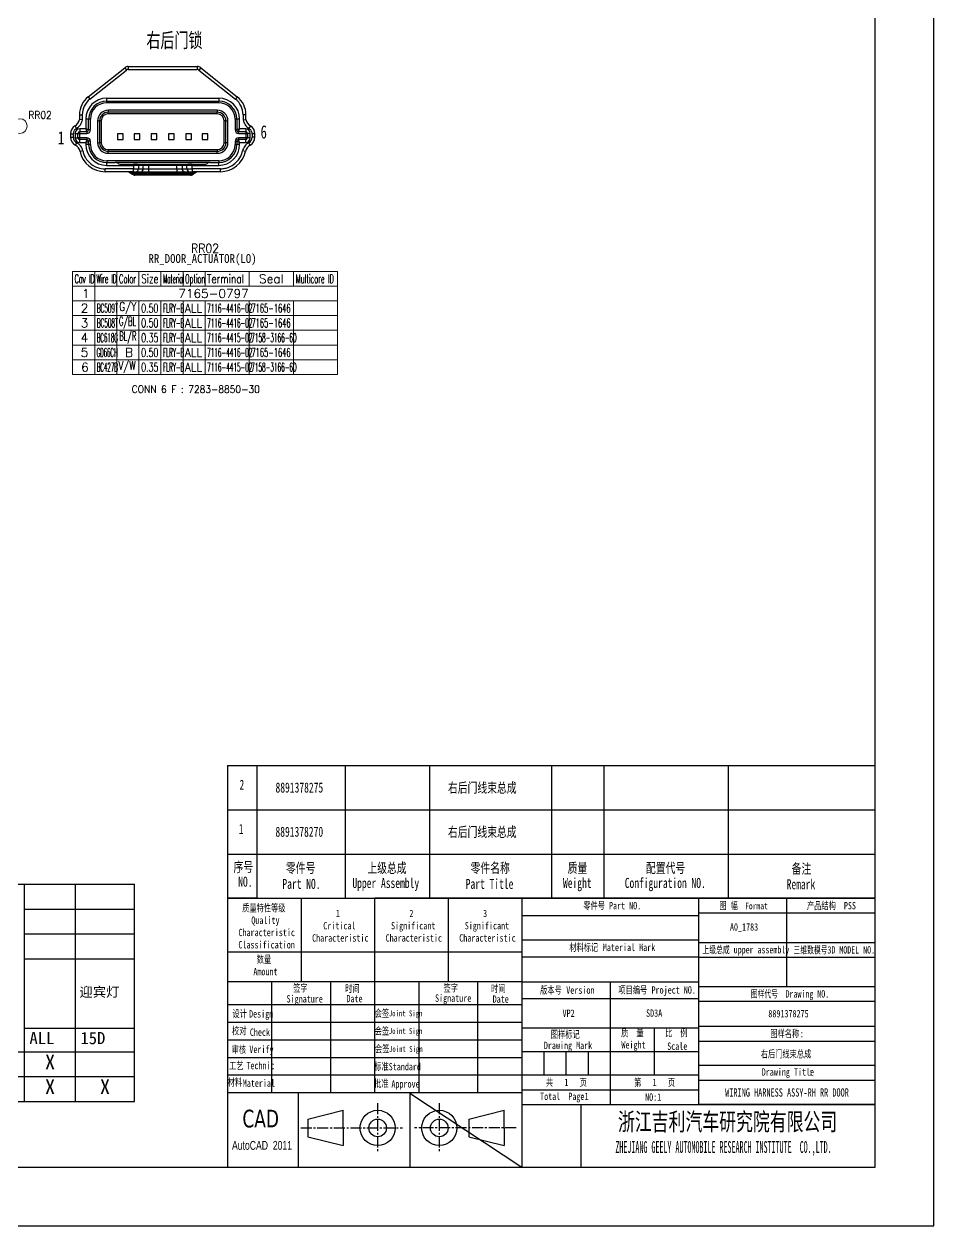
# Model space of a CAD drawing. Header units: inches. Extents: x 47316 to 59086, y 3141 to 11743.
# Drawn here: x 58776.5 to 59085.6, y 6869.2 to 7277.2 of the extents above; entities that cross this region are included whole.
import ezdxf
from ezdxf.enums import TextEntityAlignment as Align

# ---------------------------------------------------------------- set-up
doc = ezdxf.new("R2010")
doc.units = ezdxf.units.IN
doc.header["$MEASUREMENT"] = 0
doc.linetypes.add('CENTER2', pattern=[1.125, 0.75, -0.125, 0.125, -0.125])
doc.styles.add('COOL-宋体', font='')
doc.styles.add('MtX_@FangSong_GB2312', font='')
doc.styles.add('MtX_Arial', font='')
doc.styles.add('MtX_FangSong_GB2312', font='')
doc.styles.add('MtX_KaiTi_GB2312', font='')
doc.styles.add('MtX_SimSun', font='')
doc.styles.add('MtX_SimSun_1', font='')
doc.styles.add('MtX_Verdana', font='')
doc.styles.get("Standard").update_dxf_attribs({"font": ''})
doc.styles.add('仿宋9', font='NSimSun.ttf', dxfattribs={"width": 0.7, "height": 2.8})
doc.styles.get('COOL-宋体').set_extended_font_data('SimSun')
doc.styles.get('MtX_@FangSong_GB2312').set_extended_font_data('@FangSong_GB2312')
doc.styles.get('MtX_Arial').set_extended_font_data('Arial')
doc.styles.get('MtX_FangSong_GB2312').set_extended_font_data('FangSong_GB2312')
doc.styles.get('MtX_KaiTi_GB2312').set_extended_font_data('KaiTi_GB2312')
doc.styles.get('MtX_SimSun').set_extended_font_data('SimSun')
doc.styles.get('MtX_SimSun_1').set_extended_font_data('SimSun')
doc.styles.get('MtX_Verdana').set_extended_font_data('Verdana')
doc.styles.get('Standard').set_extended_font_data('SimSun')

msp = doc.modelspace()

# ---------------------------------------------------------------- linework, layer by layer
at = {"color": 0, "lineweight": -3}
for p, q in [((59085.57, 6869.2), (59085.57, 7710.2)), ((59065.57, 6889.2), (59065.57, 7690.2)), ((58845.57, 7025.45), (59065.63, 7025.45)), ((58845.57, 7025.45), (58845.57, 6980.45)), ((58855.57, 7025.45), (58855.57, 6980.45)), ((58885.57, 7025.45), (58885.57, 6980.45)), ((58914.28, 7025.45), (58914.28, 6980.45)), ((58955.69, 7025.45), (58955.69, 6980.45)), ((58973.41, 7025.45), (58973.41, 6980.45)), ((59015.63, 7025.45), (59015.63, 6980.45)), ((58845.57, 7010.45), (59065.63, 7010.45)), ((58845.57, 6995.45), (59065.63, 6995.45)), ((59065.57, 6980.45), (59065.57, 6995.45)), ((59065.63, 6980.45), (59065.63, 6995.45)), ((58577.68, 6985.22), (58814, 6985.22)), ((58776.69, 6911.48), (58776.69, 6985.22)), ((58794.01, 6911.48), (58794.01, 6985.22)), ((58814, 6911.48), (58814, 6985.22)), ((58845.57, 6980.45), (59005.5, 6980.45)), ((58855.57, 6980.45), (58845.57, 6980.45)), ((58845.57, 6980.45), (58845.57, 6889.2)), ((58845.57, 6980.45), (58845.57, 6953.97)), ((58845.57, 6980.45), (58855.57, 6980.45)), ((58845.57, 6980.45), (59065.63, 6980.45)), ((58845.63, 6980.45), (59005.57, 6980.45)), ((58855.63, 6980.45), (58845.63, 6980.45)), ((58845.63, 6980.45), (58855.63, 6980.45)), ((58855.57, 6980.45), (58865.57, 6980.45)), ((58855.63, 6980.45), (58865.63, 6980.45)), ((58870.6, 6980.45), (58870.6, 6952.12)), ((58895.5, 6980.45), (58895.5, 6952.12)), ((59065.63, 6980.45), (58895.63, 6980.45)), ((58901.57, 6980.45), (58916.57, 6980.45)), ((58901.63, 6980.45), (58916.63, 6980.45)), ((58920.53, 6980.45), (58920.53, 6952.12)), ((58945.57, 6980.45), (58945.57, 6889.2)), ((58945.57, 6980.45), (58945.57, 6975.45)), ((58945.57, 6980.45), (59005.57, 6980.45)), ((58945.63, 6980.45), (59005.63, 6980.45)), ((59005.5, 6980.45), (59065.57, 6980.45)), ((59005.57, 6980.45), (59005.57, 6910.45)), ((59005.57, 6980.45), (59065.63, 6980.45)), ((59035.54, 6950.45), (59035.54, 6980.45)), ((58776.69, 6976.78), (58814, 6976.78)), ((58945.57, 6974.62), (59005.57, 6974.62)), ((59005.5, 6975.45), (59065.57, 6975.45)), ((58776.69, 6968.34), (58814, 6968.34)), ((58945.57, 6966.29), (59005.5, 6966.29)), ((59005.5, 6965.45), (59065.57, 6965.45)), ((58776.69, 6959.9), (58814, 6959.9)), ((58945.57, 6962.12), (58845.57, 6962.12)), ((58845.57, 6960.45), (58845.57, 6955.45)), ((59005.5, 6960.45), (58945.57, 6960.45)), ((59005.5, 6960.45), (59065.57, 6960.45)), ((58845.57, 6953.97), (58845.57, 6952.04)), ((58945.57, 6952.12), (58845.57, 6952.12)), ((58860.57, 6952.12), (58860.57, 6914.49)), ((58880.57, 6952.12), (58880.57, 6914.49)), ((58895.57, 6952.12), (58895.57, 6914.49)), ((58930.57, 6952.12), (58910.57, 6952.12)), ((58910.57, 6952.12), (58910.57, 6914.49)), ((58930.57, 6952.12), (58930.57, 6914.49)), ((58945.57, 6952.12), (59005.57, 6952.12)), ((58975.57, 6952.12), (58975.57, 6910.45)), ((59005.5, 6950.45), (59065.57, 6950.45)), ((58845.57, 6944.34), (58945.57, 6944.34)), ((58945.57, 6946.45), (59005.57, 6946.45)), ((59005.5, 6945.45), (59065.57, 6945.45)), ((58776.69, 6936.36), (58814, 6936.36)), ((58845.57, 6938.37), (58945.57, 6938.37)), ((58945.57, 6936.45), (59005.57, 6936.45)), ((58990.57, 6936.45), (58990.57, 6920.45)), ((59005.5, 6937.01), (59065.57, 6937.01)), ((58845.57, 6932.4), (58910.57, 6932.4)), ((58910.57, 6932.4), (58945.57, 6932.4)), ((59005.5, 6931.93), (59065.57, 6931.93)), ((58577.68, 6928.36), (58814, 6928.36)), ((58945.57, 6928.45), (58975.57, 6928.45)), ((58953.07, 6928.45), (58953.07, 6920.45)), ((58960.57, 6928.45), (58960.57, 6920.45)), ((58968.07, 6928.45), (58968.07, 6920.45)), ((58975.57, 6928.45), (59005.57, 6928.45)), ((58845.57, 6926.43), (58945.57, 6926.43)), ((59005.5, 6923.73), (59065.57, 6923.73)), ((58599.44, 6919.92), (58814, 6919.92)), ((58845.57, 6920.46), (58945.57, 6920.46)), ((58945.57, 6920.45), (59005.57, 6920.45)), ((58945.57, 6915.45), (59005.57, 6915.45)), ((59005.5, 6918.65), (59065.57, 6918.65)), ((58577.68, 6911.48), (58814, 6911.48)), ((58845.57, 6914.49), (58945.57, 6914.49)), ((58869.57, 6914.29), (58869.57, 6889.2)), ((58907.59, 6914.29), (58907.59, 6889.2)), ((58907.59, 6914.29), (58945.57, 6889.2)), ((58872.86, 6905.47), (58884.86, 6908.47)), ((58884.86, 6902.47), (58884.86, 6908.47)), ((58927.55, 6905.46), (58939.55, 6908.46)), ((58939.55, 6902.28), (58939.55, 6908.46)), ((58945.57, 6910.45), (59005.57, 6910.45)), ((58965.57, 6910.45), (58965.57, 6889.2)), ((59005.57, 6910.45), (59065.57, 6910.45)), ((59065.57, 6910.45), (59005.57, 6910.45)), ((58872.86, 6905.47), (58872.86, 6899.47)), ((58927.55, 6905.46), (58927.55, 6899.46)), ((58872.86, 6899.47), (58884.86, 6896.47)), ((58884.86, 6902.47), (58884.86, 6896.47)), ((58896.62, 6902.46), (58896.62, 6902.46)), ((58917.56, 6902.46), (58917.56, 6902.46)), ((58927.55, 6899.46), (58939.55, 6896.46)), ((58939.55, 6902.46), (58939.55, 6896.46)), ((57322.57, 6889.2), (59065.57, 6889.2)), ((58845.99, 6889.2), (59065.57, 6889.2)), ((57302.57, 6869.2), (59085.57, 6869.2))]:
    msp.add_line(p, q, dxfattribs=at)
at = {"color": 0, "lineweight": -3, "ltscale": 0.203117}
msp.add_line((58798.29, 7252.46), (58810.71, 7262.3), dxfattribs=at)
at = {"color": 0, "lineweight": -3, "ltscale": 0.012501}
for p, q in [((58810.71, 7262.3), (58811.31, 7261.54)), ((58794.34, 7241.76), (58793.85, 7242.6)), ((58853.39, 7242.6), (58852.9, 7241.76)), ((58796.48, 7234.13), (58795.53, 7233.93)), ((58851.7, 7233.93), (58850.75, 7234.13))]:
    msp.add_line(p, q, dxfattribs=at)
at = {"color": 0, "lineweight": -3, "ltscale": 0.0125}
for p, q in [((58811.92, 7262.73), (58811.92, 7261.75)), ((58835.32, 7262.73), (58835.32, 7261.75)), ((58804.6, 7251.03), (58804.6, 7252)), ((58842.63, 7252), (58842.63, 7251.03)), ((58795.34, 7246.35), (58796.32, 7246.35)), ((58851.89, 7246.35), (58850.92, 7246.35)), ((58795.42, 7241.59), (58795.42, 7240.61)), ((58798.46, 7244.88), (58797.49, 7244.88)), ((58849.75, 7244.88), (58848.77, 7244.88)), ((58851.81, 7241.59), (58851.81, 7240.61)), ((58792.3, 7239.91), (58793.28, 7239.91)), ((58792.3, 7238.78), (58793.28, 7238.78)), ((58793.86, 7240.03), (58794.84, 7240.03)), ((58793.86, 7238.55), (58794.84, 7238.55)), ((58795.42, 7236.99), (58795.42, 7237.96)), ((58851.81, 7236.99), (58851.81, 7237.96)), ((58853.37, 7240.03), (58852.4, 7240.03)), ((58853.37, 7238.55), (58852.4, 7238.55)), ((58854.93, 7239.91), (58853.96, 7239.91)), ((58854.93, 7238.78), (58853.96, 7238.78)), ((58798.46, 7236.3), (58797.49, 7236.3)), ((58849.75, 7236.3), (58848.77, 7236.3)), ((58804.6, 7229.19), (58804.6, 7230.16)), ((58842.63, 7229.19), (58842.63, 7230.16)), ((58804.02, 7227.04), (58804.02, 7228.02)), ((58813.64, 7227.04), (58813.64, 7228.02)), ((58818.78, 7228.02), (58818.78, 7227.04)), ((58828.46, 7228.02), (58828.46, 7227.04)), ((58833.6, 7228.02), (58833.6, 7227.04)), ((58843.21, 7227.04), (58843.21, 7228.02))]:
    msp.add_line(p, q, dxfattribs=at)
at = {"color": 0, "lineweight": -3, "ltscale": 0.3}
for p, q in [((58811.92, 7262.73), (58835.32, 7262.73)), ((58811.92, 7261.75), (58835.32, 7261.75))]:
    msp.add_line(p, q, dxfattribs=at)
at = {"color": 0, "lineweight": -3, "ltscale": 0.012499}
for p, q in [((58836.53, 7262.3), (58835.92, 7261.54)), ((58798.29, 7252.46), (58798.9, 7251.69)), ((58848.94, 7252.46), (58848.33, 7251.69))]:
    msp.add_line(p, q, dxfattribs=at)
at = {"color": 0, "lineweight": -3, "ltscale": 0.203119}
msp.add_line((58836.53, 7262.3), (58848.94, 7252.46), dxfattribs=at)
at = {"color": 0, "lineweight": -3, "ltscale": 0.203115}
for p, q in [((58798.9, 7251.69), (58811.31, 7261.54)), ((58835.92, 7261.54), (58848.33, 7251.69))]:
    msp.add_line(p, q, dxfattribs=at)
at = {"color": 0, "lineweight": -3, "ltscale": 0.4875}
for p, q in [((58804.6, 7252), (58842.63, 7252)), ((58804.6, 7251.03), (58842.63, 7251.03)), ((58842.63, 7250.44), (58804.6, 7250.44)), ((58842.63, 7230.75), (58804.6, 7230.75))]:
    msp.add_line(p, q, dxfattribs=at)
at = {"color": 0, "lineweight": -3, "ltscale": 0.007501}
for p, q in [((58804.6, 7250.44), (58804.6, 7251.03)), ((58842.63, 7250.44), (58842.63, 7251.03)), ((58845.07, 7244.3), (58844.48, 7244.3)), ((58795.42, 7237.96), (58795.42, 7238.55)), ((58797.88, 7238.55), (58797.88, 7237.96)), ((58849.36, 7238.55), (58849.36, 7237.96)), ((58851.81, 7240.03), (58852.4, 7240.03)), ((58852.4, 7238.55), (58851.81, 7238.55)), ((58851.81, 7238.55), (58851.81, 7237.96)), ((58844.48, 7236.89), (58845.07, 7236.89)), ((58804.6, 7230.75), (58804.6, 7230.16)), ((58842.63, 7230.75), (58842.63, 7230.16))]:
    msp.add_line(p, q, dxfattribs=at)
at = {"color": 0, "lineweight": -3, "ltscale": 0.020694}
for p, q in [((58795.34, 7246.35), (58795.34, 7244.73)), ((58851.89, 7244.73), (58851.89, 7246.35))]:
    msp.add_line(p, q, dxfattribs=at)
at = {"color": 0, "lineweight": -3, "ltscale": 0.02175}
for p, q in [((58796.32, 7244.65), (58796.32, 7246.35)), ((58850.92, 7246.35), (58850.92, 7244.65))]:
    msp.add_line(p, q, dxfattribs=at)
at = {"color": 0, "lineweight": -3, "ltscale": 0.475}
for p, q in [((58842.14, 7247.91), (58805.09, 7247.91)), ((58842.14, 7247.22), (58805.09, 7247.22)), ((58842.14, 7246.64), (58805.09, 7246.64)), ((58805.09, 7234.55), (58842.14, 7234.55)), ((58805.09, 7233.96), (58842.14, 7233.96)), ((58805.09, 7233.28), (58842.14, 7233.28))]:
    msp.add_line(p, q, dxfattribs=at)
at = {"color": 0, "lineweight": -3, "ltscale": 0.008749}
for p, q in [((58805.09, 7247.91), (58805.09, 7247.22)), ((58842.14, 7247.91), (58842.14, 7247.22)), ((58845.07, 7244.3), (58845.75, 7244.3)), ((58797.49, 7236.99), (58797.49, 7236.3)), ((58845.75, 7236.89), (58845.07, 7236.89)), ((58849.75, 7236.3), (58849.75, 7236.99))]:
    msp.add_line(p, q, dxfattribs=at)
at = {"color": 0, "lineweight": -3, "ltscale": 0.007498}
for p, q in [((58805.09, 7246.64), (58805.09, 7247.22)), ((58842.14, 7246.64), (58842.14, 7247.22)), ((58799.05, 7244.88), (58798.46, 7244.88)), ((58802.75, 7244.3), (58802.17, 7244.3)), ((58848.77, 7244.88), (58848.19, 7244.88)), ((58794.84, 7240.03), (58795.42, 7240.03)), ((58795.42, 7238.55), (58794.84, 7238.55)), ((58795.42, 7240.03), (58795.42, 7240.61)), ((58797.88, 7240.61), (58797.88, 7240.03)), ((58799.05, 7241.2), (58798.46, 7241.2)), ((58799.05, 7237.38), (58798.46, 7237.38)), ((58848.19, 7241.2), (58848.77, 7241.2)), ((58848.19, 7237.38), (58848.77, 7237.38)), ((58849.36, 7240.03), (58849.36, 7240.61)), ((58851.81, 7240.61), (58851.81, 7240.03)), ((58799.05, 7236.3), (58798.46, 7236.3)), ((58802.75, 7236.89), (58802.17, 7236.89)), ((58805.09, 7234.55), (58805.09, 7233.96)), ((58842.14, 7234.55), (58842.14, 7233.96)), ((58848.19, 7236.3), (58848.77, 7236.3))]:
    msp.add_line(p, q, dxfattribs=at)
at = {"color": 0, "lineweight": -3, "ltscale": 0.012545}
for p, q in [((58796.32, 7244.65), (58795.34, 7244.73)), ((58850.92, 7244.65), (58851.89, 7244.73))]:
    msp.add_line(p, q, dxfattribs=at)
at = {"color": 0, "lineweight": -3, "ltscale": 0.026501}
for p, q in [((58797.49, 7241.59), (58795.42, 7241.59)), ((58851.81, 7241.59), (58849.75, 7241.59)), ((58795.42, 7236.99), (58797.49, 7236.99)), ((58849.75, 7236.99), (58851.81, 7236.99))]:
    msp.add_line(p, q, dxfattribs=at)
at = {"color": 0, "lineweight": -3, "ltscale": 0.042252}
for p, q in [((58797.49, 7244.88), (58797.49, 7241.59)), ((58849.75, 7241.59), (58849.75, 7244.88))]:
    msp.add_line(p, q, dxfattribs=at)
at = {"color": 0, "lineweight": -3, "ltscale": 0.013462}
for p, q in [((58798.46, 7241.2), (58797.49, 7241.59)), ((58797.49, 7241.59), (58797.88, 7240.61)), ((58849.75, 7241.59), (58848.77, 7241.2)), ((58849.36, 7240.61), (58849.75, 7241.59)), ((58797.88, 7237.96), (58797.49, 7236.99)), ((58849.75, 7236.99), (58849.36, 7237.96))]:
    msp.add_line(p, q, dxfattribs=at)
at = {"color": 0, "lineweight": -3, "ltscale": 0.04725}
for p, q in [((58798.46, 7241.2), (58798.46, 7244.88)), ((58799.05, 7241.2), (58799.05, 7244.88)), ((58848.19, 7244.88), (58848.19, 7241.2)), ((58848.77, 7244.88), (58848.77, 7241.2))]:
    msp.add_line(p, q, dxfattribs=at)
at = {"color": 0, "lineweight": -3, "ltscale": 0.094998}
for p, q in [((58801.48, 7244.3), (58801.48, 7236.89)), ((58802.17, 7244.3), (58802.17, 7236.89)), ((58802.75, 7244.3), (58802.75, 7236.89)), ((58844.48, 7236.89), (58844.48, 7244.3)), ((58845.07, 7236.89), (58845.07, 7244.3)), ((58845.75, 7236.89), (58845.75, 7244.3))]:
    msp.add_line(p, q, dxfattribs=at)
at = {"color": 0, "lineweight": -3, "ltscale": 0.008752}
for p, q in [((58801.48, 7244.3), (58802.17, 7244.3)), ((58801.48, 7236.89), (58802.17, 7236.89)), ((58805.09, 7233.28), (58805.09, 7233.96)), ((58842.14, 7233.28), (58842.14, 7233.96))]:
    msp.add_line(p, q, dxfattribs=at)
at = {"color": 0, "lineweight": -3, "ltscale": 0.01438}
for p, q in [((58792.3, 7239.91), (58792.3, 7238.78)), ((58793.28, 7238.78), (58793.28, 7239.91)), ((58853.96, 7239.91), (58853.96, 7238.78)), ((58854.93, 7238.78), (58854.93, 7239.91))]:
    msp.add_line(p, q, dxfattribs=at)
at = {"color": 0, "lineweight": -3, "ltscale": 0.019}
for p, q in [((58793.86, 7240.03), (58793.86, 7238.55)), ((58794.84, 7238.55), (58794.84, 7240.03)), ((58795.42, 7238.55), (58795.42, 7240.03)), ((58851.81, 7240.03), (58851.81, 7238.55)), ((58852.4, 7240.03), (58852.4, 7238.55)), ((58853.37, 7238.55), (58853.37, 7240.03))]:
    msp.add_line(p, q, dxfattribs=at)
at = {"color": 0, "lineweight": -3, "ltscale": 0.0315}
for p, q in [((58797.88, 7240.61), (58795.42, 7240.61)), ((58795.42, 7240.03), (58797.88, 7240.03)), ((58797.88, 7238.55), (58795.42, 7238.55)), ((58797.88, 7237.96), (58795.42, 7237.96)), ((58851.81, 7240.61), (58849.36, 7240.61)), ((58849.36, 7240.03), (58851.81, 7240.03)), ((58851.81, 7238.55), (58849.36, 7238.55)), ((58851.81, 7237.96), (58849.36, 7237.96))]:
    msp.add_line(p, q, dxfattribs=at)
at = {"color": 0, "lineweight": -3, "ltscale": 0.013464}
for p, q in [((58797.49, 7236.99), (58798.46, 7237.38)), ((58848.77, 7237.38), (58849.75, 7236.99))]:
    msp.add_line(p, q, dxfattribs=at)
at = {"color": 0, "lineweight": -3, "ltscale": 0.013751}
for p, q in [((58798.46, 7236.3), (58798.46, 7237.38)), ((58799.05, 7236.3), (58799.05, 7237.38)), ((58848.19, 7237.38), (58848.19, 7236.3)), ((58848.77, 7237.38), (58848.77, 7236.3))]:
    msp.add_line(p, q, dxfattribs=at)
at = {"color": 0, "lineweight": -3, "ltscale": 0.025}
for p, q in [((58808.22, 7239.91), (58808.22, 7237.96)), ((58810.17, 7239.91), (58808.22, 7239.91)), ((58808.22, 7237.96), (58810.17, 7237.96)), ((58810.17, 7237.96), (58810.17, 7239.91)), ((58813.87, 7239.91), (58813.87, 7237.96)), ((58815.82, 7239.91), (58813.87, 7239.91)), ((58813.87, 7237.96), (58815.82, 7237.96)), ((58815.82, 7237.96), (58815.82, 7239.91)), ((58819.72, 7239.91), (58819.72, 7237.96)), ((58821.67, 7239.91), (58819.72, 7239.91)), ((58819.72, 7237.96), (58821.67, 7237.96)), ((58821.67, 7237.96), (58821.67, 7239.91)), ((58825.57, 7239.91), (58825.57, 7237.96)), ((58827.52, 7239.91), (58825.57, 7239.91)), ((58825.57, 7237.96), (58827.52, 7237.96)), ((58827.52, 7237.96), (58827.52, 7239.91)), ((58831.42, 7239.91), (58831.42, 7237.96)), ((58833.37, 7239.91), (58831.42, 7239.91)), ((58831.42, 7237.96), (58833.37, 7237.96)), ((58833.37, 7237.96), (58833.37, 7239.91)), ((58836.96, 7239.91), (58836.96, 7237.96)), ((58838.91, 7239.91), (58836.96, 7239.91)), ((58836.96, 7237.96), (58838.91, 7237.96)), ((58838.91, 7237.96), (58838.91, 7239.91))]:
    msp.add_line(p, q, dxfattribs=at)
at = {"color": 0, "lineweight": -3, "ltscale": 0.012498}
for p, q in [((58793.95, 7236.03), (58794.41, 7236.89)), ((58853.29, 7236.03), (58852.83, 7236.89))]:
    msp.add_line(p, q, dxfattribs=at)
at = {"color": 0, "lineweight": -3, "ltscale": 0.036826}
for p, q in [((58804.6, 7230.16), (58807.48, 7230.16)), ((58839.76, 7230.16), (58842.63, 7230.16))]:
    msp.add_line(p, q, dxfattribs=at)
at = {"color": 0, "lineweight": -3, "ltscale": 0.115799}
for p, q in [((58804.6, 7229.19), (58813.64, 7229.19)), ((58833.6, 7229.19), (58842.63, 7229.19))]:
    msp.add_line(p, q, dxfattribs=at)
at = {"color": 0, "lineweight": -3, "ltscale": 0.413849}
msp.add_line((58839.76, 7230.16), (58807.48, 7230.16), dxfattribs=at)
at = {"color": 0, "lineweight": -3, "ltscale": 0.000729581}
for p, q in [((58808.48, 7229.88), (58808.53, 7229.85)), ((58838.71, 7229.85), (58838.75, 7229.88))]:
    msp.add_line(p, q, dxfattribs=at)
at = {"color": 0, "lineweight": -3, "ltscale": 0.052625}
for p, q in [((58809.53, 7229.58), (58813.64, 7229.58)), ((58833.6, 7229.58), (58837.7, 7229.58))]:
    msp.add_line(p, q, dxfattribs=at)
at = {"color": 0, "lineweight": -3, "ltscale": 0.005002}
for p, q in [((58813.64, 7229.58), (58813.64, 7229.19)), ((58818.78, 7229.19), (58818.78, 7229.58)), ((58828.46, 7229.19), (58828.46, 7229.58)), ((58833.6, 7229.19), (58833.6, 7229.58))]:
    msp.add_line(p, q, dxfattribs=at)
at = {"color": 0, "lineweight": -3, "ltscale": 0.017886}
msp.add_line((58815.03, 7229.58), (58813.64, 7229.58), dxfattribs=at)
at = {"color": 0, "lineweight": -3, "ltscale": 0.014999}
for p, q in [((58813.64, 7229.19), (58813.64, 7228.02)), ((58815.38, 7229.19), (58815.38, 7228.02)), ((58817.03, 7228.02), (58817.03, 7229.19)), ((58818.78, 7229.19), (58818.78, 7228.02)), ((58828.46, 7228.02), (58828.46, 7229.19)), ((58830.2, 7229.19), (58830.2, 7228.02)), ((58831.85, 7228.02), (58831.85, 7229.19)), ((58833.6, 7228.02), (58833.6, 7229.19))]:
    msp.add_line(p, q, dxfattribs=at)
at = {"color": 0, "lineweight": -3, "ltscale": 0.02236}
for p, q in [((58815.38, 7229.19), (58813.64, 7229.19)), ((58818.78, 7229.19), (58817.03, 7229.19)), ((58830.2, 7229.19), (58828.46, 7229.19)), ((58813.64, 7228.02), (58815.38, 7228.02)), ((58817.03, 7228.02), (58818.78, 7228.02)), ((58828.46, 7228.02), (58830.2, 7228.02))]:
    msp.add_line(p, q, dxfattribs=at)
at = {"color": 0, "lineweight": -3, "ltscale": 0.021182}
for p, q in [((58815.03, 7229.58), (58816.68, 7229.58)), ((58830.55, 7229.58), (58832.2, 7229.58)), ((58814.51, 7227.04), (58816.16, 7227.04))]:
    msp.add_line(p, q, dxfattribs=at)
at = {"color": 0, "lineweight": -3, "ltscale": 0.006711}
for p, q in [((58815.03, 7229.58), (58815.38, 7229.19)), ((58831.85, 7229.19), (58832.2, 7229.58))]:
    msp.add_line(p, q, dxfattribs=at)
at = {"color": 0, "lineweight": -3, "ltscale": 0.021179}
for p, q in [((58817.03, 7229.19), (58815.38, 7229.19)), ((58831.85, 7229.19), (58830.2, 7229.19)), ((58815.38, 7228.02), (58817.03, 7228.02)), ((58830.2, 7228.02), (58831.85, 7228.02)), ((58831.07, 7227.04), (58832.73, 7227.04))]:
    msp.add_line(p, q, dxfattribs=at)
at = {"color": 0, "lineweight": -3, "ltscale": 0.026831}
for p, q in [((58816.68, 7229.58), (58818.78, 7229.58)), ((58828.46, 7229.58), (58830.55, 7229.58))]:
    msp.add_line(p, q, dxfattribs=at)
at = {"color": 0, "lineweight": -3, "ltscale": 0.006709}
for p, q in [((58817.03, 7229.19), (58816.68, 7229.58)), ((58830.2, 7229.19), (58830.55, 7229.58))]:
    msp.add_line(p, q, dxfattribs=at)
at = {"color": 0, "lineweight": -3, "ltscale": 0.1241}
for p, q in [((58818.78, 7229.58), (58828.46, 7229.58)), ((58828.46, 7229.19), (58818.78, 7229.19)), ((58818.78, 7228.02), (58828.46, 7228.02)), ((58818.78, 7227.04), (58828.46, 7227.04))]:
    msp.add_line(p, q, dxfattribs=at)
at = {"color": 0, "lineweight": -3, "ltscale": 0.022363}
for p, q in [((58833.6, 7229.19), (58831.85, 7229.19)), ((58831.85, 7228.02), (58833.6, 7228.02))]:
    msp.add_line(p, q, dxfattribs=at)
at = {"color": 0, "lineweight": -3, "ltscale": 0.017889}
msp.add_line((58833.6, 7229.58), (58832.2, 7229.58), dxfattribs=at)
at = {"color": 0, "lineweight": -3, "ltscale": 0.1233}
for p, q in [((58813.64, 7228.02), (58804.02, 7228.02)), ((58813.64, 7227.04), (58804.02, 7227.04))]:
    msp.add_line(p, q, dxfattribs=at)
at = {"color": 0, "lineweight": -3, "ltscale": 0.005281}
for p, q in [((58812.5, 7226.69), (58812.15, 7226.9)), ((58833.6, 7226.01), (58833.95, 7226.22)), ((58835.09, 7226.9), (58834.73, 7226.69))]:
    msp.add_line(p, q, dxfattribs=at)
at = {"color": 0, "lineweight": -3, "ltscale": 0.285007}
msp.add_line((58834.73, 7226.69), (58812.5, 7226.69), dxfattribs=at)
at = {"color": 0, "lineweight": -3, "ltscale": 0.011669}
for p, q in [((58812.5, 7226.69), (58813.28, 7226.22)), ((58834.73, 7226.69), (58833.95, 7226.22))]:
    msp.add_line(p, q, dxfattribs=at)
at = {"color": 0, "lineweight": -3, "ltscale": 0.264993}
msp.add_line((58833.95, 7226.22), (58813.28, 7226.22), dxfattribs=at)
at = {"color": 0, "lineweight": -3, "ltscale": 0.00274}
msp.add_line((58813.47, 7226.11), (58813.28, 7226.22), dxfattribs=at)
at = {"color": 0, "lineweight": -3, "ltscale": 0.00254}
msp.add_line((58813.64, 7226.01), (58813.47, 7226.11), dxfattribs=at)
at = {"color": 0, "lineweight": -3, "ltscale": 0.011179}
msp.add_line((58813.64, 7227.04), (58814.51, 7227.04), dxfattribs=at)
at = {"color": 0, "lineweight": -3, "ltscale": 0.243076}
msp.add_line((58833.1, 7225.87), (58814.14, 7225.87), dxfattribs=at)
at = {"color": 0, "lineweight": -3, "ltscale": 0.033539}
msp.add_line((58816.16, 7227.04), (58818.78, 7227.04), dxfattribs=at)
at = {"color": 0, "lineweight": -3, "ltscale": 0.033542}
msp.add_line((58828.46, 7227.04), (58831.07, 7227.04), dxfattribs=at)
at = {"color": 0, "lineweight": -3, "ltscale": 0.011182}
msp.add_line((58832.73, 7227.04), (58833.6, 7227.04), dxfattribs=at)
at = {"color": 0, "lineweight": -3, "ltscale": 0.123297}
for p, q in [((58843.21, 7228.02), (58833.6, 7228.02)), ((58843.21, 7227.04), (58833.6, 7227.04))]:
    msp.add_line(p, q, dxfattribs=at)
at = {"color": 0, "linetype": 'Continuous', "lineweight": 15}
for p, q in [((58793.02, 7193.2), (58883.02, 7193.2)), ((58793.02, 7188.2), (58793.02, 7193.2)), ((58793.02, 7188.2), (58883.02, 7188.2))]:
    msp.add_line(p, q, dxfattribs=at)
at = {"color": 7, "linetype": 'Continuous', "lineweight": 15}
for p, q in [((58800.52, 7188.2), (58800.52, 7193.2)), ((58808.02, 7188.2), (58808.02, 7193.2)), ((58815.52, 7188.2), (58815.52, 7193.2)), ((58823.02, 7188.2), (58823.02, 7193.2)), ((58830.52, 7188.2), (58830.52, 7193.2)), ((58838.02, 7188.2), (58838.02, 7193.2)), ((58853.02, 7188.2), (58853.02, 7193.2)), ((58868.02, 7188.2), (58868.02, 7193.2)), ((58883.02, 7188.2), (58883.02, 7193.2))]:
    msp.add_line(p, q, dxfattribs=at)
at = {"color": 102, "linetype": 'Continuous', "lineweight": 15}
for p, q in [((58800.52, 7183.2), (58800.52, 7188.2)), ((58800.52, 7178.2), (58800.52, 7183.2)), ((58808.02, 7178.2), (58808.02, 7183.2)), ((58815.52, 7178.2), (58815.52, 7183.2)), ((58823.02, 7178.2), (58823.02, 7183.2)), ((58830.52, 7178.2), (58830.52, 7183.2)), ((58838.02, 7178.2), (58838.02, 7183.2)), ((58853.02, 7178.2), (58853.02, 7183.2)), ((58868.02, 7178.2), (58868.02, 7183.2)), ((58800.52, 7173.2), (58800.52, 7178.2)), ((58808.02, 7173.2), (58808.02, 7178.2)), ((58815.52, 7173.2), (58815.52, 7178.2)), ((58823.02, 7173.2), (58823.02, 7178.2)), ((58830.52, 7173.2), (58830.52, 7178.2)), ((58838.02, 7173.2), (58838.02, 7178.2)), ((58853.02, 7173.2), (58853.02, 7178.2)), ((58868.02, 7173.2), (58868.02, 7178.2)), ((58800.52, 7168.2), (58800.52, 7173.2)), ((58808.02, 7168.2), (58808.02, 7173.2)), ((58815.52, 7168.2), (58815.52, 7173.2)), ((58823.02, 7168.2), (58823.02, 7173.2)), ((58830.52, 7168.2), (58830.52, 7173.2)), ((58838.02, 7168.2), (58838.02, 7173.2)), ((58853.02, 7168.2), (58853.02, 7173.2)), ((58868.02, 7168.2), (58868.02, 7173.2)), ((58800.52, 7163.2), (58800.52, 7168.2)), ((58808.02, 7163.2), (58808.02, 7168.2)), ((58815.52, 7163.2), (58815.52, 7168.2)), ((58823.02, 7163.2), (58823.02, 7168.2)), ((58830.52, 7163.2), (58830.52, 7168.2)), ((58838.02, 7163.2), (58838.02, 7168.2)), ((58853.02, 7163.2), (58853.02, 7168.2)), ((58868.02, 7163.2), (58868.02, 7168.2)), ((58800.52, 7158.2), (58800.52, 7163.2)), ((58808.02, 7158.2), (58808.02, 7163.2)), ((58815.52, 7158.2), (58815.52, 7163.2)), ((58823.02, 7158.2), (58823.02, 7163.2)), ((58830.52, 7158.2), (58830.52, 7163.2)), ((58838.02, 7158.2), (58838.02, 7163.2)), ((58853.02, 7158.2), (58853.02, 7163.2)), ((58868.02, 7158.2), (58868.02, 7163.2))]:
    msp.add_line(p, q, dxfattribs=at)
at = {"color": 0, "linetype": 'CENTER2', "lineweight": -3, "ltscale": 5}
for p, q in [((58896.62, 6910.86), (58896.62, 6894.07)), ((58917.56, 6910.86), (58917.56, 6894.07)), ((58870.49, 6902.46), (58905.02, 6902.46)), ((58943.7, 6902.46), (58909.16, 6902.46))]:
    msp.add_line(p, q, dxfattribs=at)
at = {"color": 0, "linetype": 'Continuous', "lineweight": 15}
for points in [[(58793.02, 7183.2), (58793.02, 7188.2), (58883.02, 7188.2), (58883.02, 7183.2)], [(58793.02, 7178.2), (58793.02, 7183.2), (58883.02, 7183.2), (58883.02, 7178.2)], [(58793.02, 7173.2), (58793.02, 7178.2), (58883.02, 7178.2), (58883.02, 7173.2)], [(58793.02, 7168.2), (58793.02, 7173.2), (58883.02, 7173.2), (58883.02, 7168.2)], [(58793.02, 7163.2), (58793.02, 7168.2), (58883.02, 7168.2), (58883.02, 7163.2)], [(58793.02, 7158.2), (58793.02, 7163.2), (58883.02, 7163.2), (58883.02, 7158.2)]]:
    msp.add_lwpolyline(points, close=True, dxfattribs=at)
msp.add_circle((58775.08, 7242.54), 2.5, dxfattribs=at)
at = {"color": 0, "lineweight": -3}
for centre, radius in [((58896.62, 6902.46), 6), ((58917.56, 6902.46), 6), ((58896.62, 6902.46), 3), ((58917.56, 6902.46), 3)]:
    msp.add_circle(centre, radius, dxfattribs=at)
for centre, radius, start, end in [((58811.92, 7260.78), 1.95, 90, 128.4294), ((58811.92, 7260.78), 0.975, 90, 128.4294), ((58835.32, 7260.78), 1.95, 51.5706, 90), ((58835.32, 7260.78), 0.975, 51.5706, 90), ((58803.14, 7246.35), 7.8, 128.4294, 180), ((58803.14, 7246.35), 6.83, 128.4294, 180), ((58804.6, 7244.88), 7.12, 90, 180), ((58804.6, 7244.88), 6.14, 90, 180), ((58804.6, 7244.88), 5.56, 90, 180), ((58842.63, 7244.88), 7.12, 360, 90), ((58842.63, 7244.88), 6.14, 0, 90), ((58842.63, 7244.88), 5.56, 360, 90), ((58844.09, 7246.35), 6.82, 360, 51.5706), ((58844.09, 7246.35), 7.8, 0, 51.5706), ((58805.09, 7244.3), 3.61, 90, 180), ((58805.09, 7244.3), 2.93, 90, 180), ((58805.09, 7244.3), 2.34, 90.0037, 179.9973), ((58842.14, 7244.3), 3.61, 0, 90), ((58842.14, 7244.3), 2.93, 0, 90), ((58842.14, 7244.3), 2.34, 0.0037, 89.9973), ((58795.42, 7239.91), 3.12, 120.2879, 180), ((58795.39, 7239.93), 2.11, 120.0207, 150.403), ((58792.27, 7245.29), 3.12, 300.2879, 349.6376), ((58795.42, 7240.03), 1.56, 90, 180), ((58792.31, 7245.25), 4.04, 300.1253, 325.7967), ((58792.32, 7245.27), 4.05, 325.4639, 351.1201), ((58854.91, 7245.27), 4.04, 188.8795, 214.5509), ((58854.93, 7245.26), 4.05, 214.2181, 239.8743), ((58851.81, 7240.03), 1.56, 0, 90), ((58854.96, 7245.29), 3.12, 190.3624, 239.7121), ((58851.84, 7239.93), 2.11, 29.5746, 59.9733), ((58851.81, 7239.91), 3.12, 0, 59.7121), ((58795.42, 7238.78), 3.12, 180, 241.8549), ((58795.38, 7239.91), 2.11, 149.8625, 180.2612), ((58795.42, 7238.78), 2.14, 180, 241.8549), ((58795.42, 7238.55), 1.56, 180, 270), ((58795.42, 7240.03), 0.585, 90, 180), ((58795.42, 7238.55), 0.585, 180, 270), ((58797.88, 7241.2), 0.585, 270, 360), ((58797.88, 7241.2), 1.17, 270, 0), ((58797.88, 7237.38), 1.17, 360, 90), ((58797.88, 7237.38), 0.585, 0, 90), ((58849.36, 7241.2), 1.17, 180, 270), ((58849.36, 7237.38), 1.17, 90, 180), ((58849.36, 7241.2), 0.585, 180, 270), ((58849.36, 7237.38), 0.585, 90, 180), ((58851.81, 7240.03), 0.585, 0, 90), ((58851.81, 7238.55), 1.56, 270, 360), ((58851.81, 7238.55), 0.585, 270, 360), ((58851.81, 7238.78), 2.14, 298.1451, 0), ((58851.81, 7238.78), 3.12, 298.1451, 0), ((58851.85, 7239.91), 2.11, 359.733, 30.115), ((58792.48, 7233.28), 3.12, 11.9239, 61.8549), ((58792.51, 7233.32), 4.05, 36.737, 62.0102), ((58804.02, 7235.72), 8.68, 191.9239, 270), ((58792.53, 7233.3), 4.04, 11.7692, 37.0544), ((58804.01, 7235.72), 7.69, 191.9163, 201.3918), ((58804.6, 7236.3), 7.12, 180, 270), ((58804.6, 7236.3), 6.14, 180, 270), ((58804.6, 7236.3), 5.56, 180, 270), ((58805.09, 7236.89), 3.61, 180, 270), ((58805.09, 7236.89), 2.93, 180, 270), ((58805.09, 7236.89), 2.34, 180.0037, 269.9973), ((58842.14, 7236.89), 3.61, 270, 0), ((58842.14, 7236.89), 2.93, 270, 0), ((58842.14, 7236.89), 2.34, 270.0037, 359.9973), ((58842.63, 7236.3), 7.12, 270, 0), ((58842.63, 7236.3), 6.14, 270, 0), ((58842.63, 7236.3), 5.56, 270, 0), ((58843.21, 7235.72), 8.68, 270, 348.0761), ((58843.23, 7235.71), 7.68, 329.0055, 348.1148), ((58854.71, 7233.3), 4.05, 142.9582, 168.2314), ((58854.72, 7233.32), 4.04, 117.9904, 143.2756), ((58854.76, 7233.28), 3.12, 118.1451, 168.0761), ((58804.01, 7235.71), 7.69, 201.3738, 212.2961), ((58804, 7235.7), 7.68, 212.2591, 226.6013), ((58804.01, 7235.7), 7.68, 226.5324, 250.9632), ((58807.48, 7228.21), 1.95, 59.0362, 90), ((58809.53, 7231.53), 1.95, 239.0362, 270), ((58837.7, 7231.53), 1.95, 270, 300.9638), ((58839.76, 7228.21), 1.95, 90, 120.9638), ((58843.23, 7235.7), 7.68, 290.3352, 304.6775), ((58843.23, 7235.71), 7.68, 304.6086, 329.0393), ((58804.01, 7235.7), 7.68, 250.9294, 270.0386), ((58811.65, 7226.07), 0.975, 59.0362, 90), ((58814.14, 7226.85), 0.975, 239.0362, 270), ((58833.1, 7226.85), 0.975, 270, 300.9638), ((58835.59, 7226.07), 0.975, 90, 120.9638), ((58843.22, 7235.71), 7.69, 269.9925, 279.4679), ((58843.22, 7235.71), 7.69, 279.45, 290.3723)]:
    msp.add_arc(centre, radius, start, end, dxfattribs=at)
for centre, major_axis, start_param, end_param in [((58814.51, 7228.02), (0, -0.975), 0, 1.570796), ((58816.16, 7228.02), (0, 0.975), 3.141593, 4.712389), ((58831.07, 7228.02), (0, 0.975), 1.570796, 3.141593), ((58832.73, 7228.02), (0, -0.975), 4.712389, 6.283185)]:
    msp.add_ellipse(centre, major_axis=major_axis, ratio=0.894427, start_param=start_param, end_param=end_param, dxfattribs=at)

# ---------------------------------------------------------------- texts
at = {"lineweight": -3, "style": 'MtX_SimSun', "width": 0.7}
msp.add_text('右后门锁', height=5, dxfattribs=at).set_placement((58818.06, 7269.16))
at = {"color": 0, "lineweight": -3}
for s, height, style, width, p in [('6', 4.5, 'MtX_SimSun', 0.7, (58856.85, 7238.31)), ('1', 4.5, 'MtX_SimSun', 0.7, (58788.03, 7236.28)), ('2', 3.4, 'MtX_SimSun', 0.7, (58849.68, 7017.25)), ('8891378275', 3.4, 'MtX_SimSun', 0.7, (58861.93, 7016.31)), ('右后门线束总成', 3.4, 'MtX_SimSun', 0.7, (58920.49, 7016.25)), ('1', 3.4, 'MtX_SimSun', 0.7, (58849.47, 7002.25)), ('右后门线束总成', 3.4, 'MtX_SimSun', 0.7, (58920.49, 7001.25)), ('8891378270', 3.4, 'MtX_SimSun', 0.7, (58861.91, 7001.31)), ('序号', 3.4, 'MtX_SimSun', 0.7, (58847.67, 6989.32)), ('零件号', 3.4, 'MtX_SimSun', 0.7, (58865.49, 6989.03)), ('上级总成', 3.4, 'MtX_SimSun', 0.7, (58893.12, 6989.02)), ('零件名称', 3.4, 'MtX_SimSun', 0.7, (58928.19, 6989.03)), ('质量', 3.4, 'MtX_SimSun', 0.7, (58961.14, 6989.04)), ('配置代号', 3.4, 'MtX_SimSun', 0.7, (58987.75, 6989.03)), ('备注', 3.4, 'MtX_SimSun', 0.7, (59037.23, 6988.77)), ('NO.', 3.4, 'MtX_SimSun', 0.7, (58849.26, 6984.35)), ('Part NO.', 3.4, 'MtX_SimSun', 0.7, (58864.26, 6983.61)), ('Upper Assembly', 3.4, 'MtX_SimSun', 0.7, (58888.04, 6983.91)), ('Part Title', 3.4, 'MtX_SimSun', 0.7, (58926.53, 6983.61)), ('Weight', 3.4, 'MtX_SimSun', 0.7, (58959.56, 6983.93)), ('Configuration NO.', 3.4, 'MtX_SimSun', 0.7, (58980.54, 6983.93)), ('Remark', 3.4, 'MtX_SimSun', 0.7, (59035.52, 6983.51)), ('质量特性等级', 2.5, 'MtX_SimSun', 0.7, (58850.6, 6975.9)), ('1', 2.5, 'MtX_SimSun', 0.7, (58882.43, 6974.04)), ('2', 2.5, 'MtX_SimSun', 0.7, (58907.41, 6974.04)), ('3', 2.5, 'MtX_SimSun', 0.7, (58932.43, 6974.04)), ('零件号 Part NO.', 2.5, 'MtX_SimSun', 0.7, (58966.46, 6976.67)), ('图 幅', 2.5, 'MtX_SimSun', 0.7, (59012.67, 6976.69)), ('Format', 2.25, 'MtX_SimSun', 0.7, (59021.43, 6976.69)), ('产品结构', 2.5, 'MtX_SimSun', 0.7, (59042.44, 6976.67)), ('PSS', 2.5, 'MtX_SimSun', 0.7, (59054.96, 6976.67)), ('Quality', 2.5, 'MtX_SimSun', 0.7, (58853.71, 6971.73)), ('Critical', 2.5, 'MtX_SimSun', 0.7, (58878.14, 6969.87)), ('Significant', 2.5, 'MtX_SimSun', 0.7, (58901.17, 6969.87)), ('Significant', 2.5, 'MtX_SimSun', 0.7, (58926.21, 6969.87)), ('Characteristic', 2.5, 'MtX_SimSun', 0.7, (58849.36, 6967.57)), ('Characteristic', 2.5, 'MtX_SimSun', 0.7, (58874.35, 6965.71)), ('Characteristic', 2.5, 'MtX_SimSun', 0.7, (58899.3, 6965.71)), ('Characteristic', 2.5, 'MtX_SimSun', 0.7, (58924.33, 6965.71)), ('A0_1783', 2.5, 'MtX_SimSun', 0.7, (59016.27, 6969.45)), ('Classification', 2.5, 'MtX_SimSun', 0.7, (58849.32, 6963.4)), ('材料标记', 2.5, 'MtX_SimSun', 0.7, (58961.72, 6962.5)), (' Material Mark', 2.5, 'MtX_SimSun', 0.7, (58971.74, 6962.5)), ('数量', 2.5, 'MtX_SimSun', 0.7, (58855.57, 6958.47)), ('Amount', 2.5, 'MtX_SimSun', 0.7, (58854.41, 6954.3)), ('Signature', 2.5, 'MtX_SimSun', 0.7, (58865.68, 6945.04)), ('签字', 2.5, 'MtX_FangSong_GB2312', 0.7, (58867.94, 6948.73)), ('时间', 2.5, 'MtX_FangSong_GB2312', 0.7, (58885.61, 6948.55)), ('Date', 2.5, 'MtX_SimSun', 0.7, (58886.02, 6945.12)), ('Signature', 2.5, 'MtX_SimSun', 0.7, (58916.12, 6945.28)), ('签字', 2.5, 'MtX_FangSong_GB2312', 0.7, (58918.97, 6948.73)), ('时间', 2.5, 'MtX_FangSong_GB2312', 0.7, (58935.11, 6948.49)), ('版本号', 2.5, 'MtX_SimSun', 0.7, (58951.79, 6948.01)), (' Version', 2.5, 'MtX_SimSun', 0.7, (58959.3, 6948.01)), ('项目编号 ', 2.5, 'MtX_SimSun', 0.7, (58978.38, 6948.05)), ('Project NO.', 2.5, 'MtX_SimSun', 0.7, (58989.64, 6948.05)), ('Date', 2.5, 'MtX_SimSun', 0.7, (58935.67, 6944.96)), ('设计', 2.5, 'MtX_FangSong_GB2312', 0.7, (58847.29, 6940.01)), ('Design', 2.5, 'MtX_SimSun', 0.7, (58852.94, 6939.95)), ('会签', 2.5, 'MtX_SimSun', 0.7, (58895.64, 6940.12)), ('Joint Sign', 2, 'MtX_SimSun', 0.7, (58900.4, 6940.34)), ('VP2', 2.5, 'MtX_SimSun', 0.7, (58959.41, 6940.17)), ('SD3A', 2.5, 'MtX_SimSun', 0.7, (58987.79, 6940.21)), ('校对', 2.5, 'MtX_FangSong_GB2312', 0.7, (58847.17, 6934.23)), ('Check', 2.5, 'MtX_SimSun', 0.7, (58853.21, 6933.72)), ('会签', 2.5, 'MtX_SimSun', 0.7, (58895.64, 6934.15)), ('Joint Sign', 2, 'MtX_SimSun', 0.7, (58900.4, 6934.37)), ('图样标记', 2.5, 'MtX_SimSun', 0.7, (58955.45, 6932.99)), ('质  量', 2.5, 'MtX_SimSun', 0.7, (58979.31, 6933.52)), ('比  例', 2.5, 'MtX_SimSun', 0.7, (58994.23, 6933.54)), ('图样名称', 2.5, 'MtX_SimSun', 0.7, (59029.99, 6933.23)), ('Drawing Mark', 2.5, 'MtX_SimSun', 0.7, (58953.07, 6929.22)), ('Weight', 2.5, 'MtX_SimSun', 0.7, (58979.4, 6929.44)), ('Scale', 2.5, 'MtX_SimSun', 0.7, (58994.96, 6928.98)), (':', 2.5, 'MtX_SimSun_1', 0.7, (59040, 6933.23)), ('审核', 2.5, 'MtX_FangSong_GB2312', 0.7, (58847.03, 6927.83)), ('Verify', 2.5, 'MtX_SimSun', 0.7, (58853.05, 6927.9)), ('会签', 2.5, 'MtX_SimSun', 0.7, (58895.72, 6928.07)), ('Joint Sign', 2, 'MtX_SimSun', 0.7, (58900.48, 6928.29)), ('工艺', 2.5, 'MtX_SimSun', 0.7, (58846.17, 6922.34)), ('Technic', 2.5, 'MtX_SimSun', 0.7, (58852.03, 6922.41)), ('标准', 2.5, 'MtX_SimSun', 0.7, (58895.46, 6922.11)), ('Standard', 2.5, 'MtX_SimSun', 0.7, (58900.37, 6922.04)), ('材料', 2.5, 'MtX_SimSun', 0.7, (58845.69, 6916.75)), ('Material', 2.5, 'MtX_SimSun', 0.7, (58850.8, 6916.42)), ('批准', 2.5, 'MtX_FangSong_GB2312', 0.7, (58895.41, 6916.32)), ('共\u3000 1 \u3000页', 2.5, 'MtX_SimSun', 0.7, (58953.75, 6916.69)), ('第\u3000 1 \u3000页', 2.5, 'MtX_SimSun', 0.7, (58983.74, 6916.67)), ('Drawing Title', 2.5, 'MtX_SimSun', 0.7, (59027.06, 6920.22)), (':', 2.5, 'MtX_Verdana', 0.7, (59043.33, 6920.22)), ('Approve', 2.5, 'MtX_SimSun', 0.7, (58901.3, 6916.16)), ('WIRING HARNESS ASSY-RH RR DOOR', 2.8, '仿宋9', 0.7, (59014.65, 6913.11)), ('Total  Page', 2.5, 'MtX_SimSun', 0.7, (58951.79, 6911.94)), (':1', 2.5, 'MtX_@FangSong_GB2312', 0.7, (58965.55, 6911.94)), ('NO:1', 2.5, 'MtX_SimSun', 0.7, (58987.46, 6911.7)), ('CAD', 6, 'MtX_Verdana', 0.7, (58850.69, 6902.65)), ('浙江吉利汽车研究院有限公司', 6, 'MtX_KaiTi_GB2312', 0.7, (58978.24, 6901.59)), ('AutoCAD  2011', 3, 'MtX_Arial', 0.7, (58847.15, 6895.06)), ('ZHEJIANG GEELY AUTOMOBILE RESEARCH INSTITUTE  CO.,LTD.', 4, 'MtX_SimSun', 0.5, (58977.35, 6894))]:
    msp.add_text(s, height=height, dxfattribs=dict(at, style=style, width=width)).set_placement(p)
at = {"color": 7, "lineweight": -3, "style": 'MtX_SimSun', "width": 0.66}
for s, p in [('上级总成', (59006.94, 6961.72)), ('upper assembly', (59017.56, 6961.72)), ('三维数模号3D MODEL NO.', (59037.84, 6961.66)), ('图样代号', (59023.36, 6946.72)), ('Drawing NO.', (59035.16, 6946.72))]:
    msp.add_text(s, height=2.5, dxfattribs=at).set_placement(p)
at = {"color": 0, "lineweight": -3, "style": 'COOL-宋体'}
for s, height, p in [('迎宾灯', 3.317, (58795.34, 6946.97)), ('ALL', 4.146, (58778.35, 6930.91)), ('15D', 4.146, (58795.67, 6930.91))]:
    msp.add_text(s, height=height, dxfattribs=at).set_placement(p)
at = {"color": 0, "lineweight": -3, "width": 0.7}
for s, p in [('8891378275', (59029.31, 6940.02)), ('右后门线束总成', (59026.73, 6926.33))]:
    msp.add_text(s, height=2.5, dxfattribs=at).set_placement(p)
at = {"color": 0, "lineweight": -3, "style": 'COOL-宋体'}
for p in [(58785.35, 6922.4), (58785.35, 6913.96), (58804.01, 6913.96)]:
    msp.add_text('X', height=4.98, dxfattribs=at).set_placement(p, align=Align.CENTER)
at = {"color": 21, "linetype": 'Continuous', "lineweight": 15, "attachment_point": 1}
for s, insert, char_height, width in [('\\Fromans.shx;\\W0.9000000000;\\T1.0000000000;\\o\\lRR02', (58778.01, 7247.54), 2.5, 8.7857), ('\\Fromans.shx;\\W1.0000000000;\\T1.0000000000;\\o\\l7165-0797', (58828.91, 7187.2), 3, 26.5714), ('\\Fromans.shx;\\W0.3855932203;\\T1.0000000000;\\o\\lBC509T', (58801.24, 7182.2), 3, 6.5), ('\\Fromans.shx;\\W0.6500000000;\\T1.0000000000;\\o\\l0.50', (58816.3, 7182.2), 3, 6.5), ('\\Fromans.shx;\\W0.8750000000;\\T1.0000000000;\\o\\lALL', (58831.15, 7182.2), 3, 6.5), ('\\Fromans.shx;\\W0.5268817204;\\T1.0000000000;\\o\\l7165-1646', (58853.75, 7182.2), 3, 14), ('\\Fromans.shx;\\W0.3855932203;\\T1.0000000000;\\o\\lBC508T', (58801.24, 7177.2), 3, 6.5), ('\\Fromans.shx;\\W0.6500000000;\\T1.0000000000;\\o\\l0.50', (58816.3, 7177.2), 3, 6.5), ('\\Fromans.shx;\\W0.8750000000;\\T1.0000000000;\\o\\lALL', (58831.15, 7177.2), 3, 6.5), ('\\Fromans.shx;\\W0.5268817204;\\T1.0000000000;\\o\\l7165-1646', (58853.75, 7177.2), 3, 14), ('\\Fromans.shx;\\W0.3699186992;\\T1.0000000000;\\o\\lBC618G', (58801.23, 7172.2), 3, 6.5), ('\\Fromans.shx;\\W0.6500000000;\\T1.0000000000;\\o\\l0.35', (58816.3, 7172.2), 3, 6.5), ('\\Fromans.shx;\\W0.8750000000;\\T1.0000000000;\\o\\lALL', (58831.15, 7172.2), 3, 6.5), ('\\Fromans.shx;\\W0.3888888889;\\T1.0000000000;\\o\\l7158-3166-60', (58853.69, 7172.2), 3, 14), ('\\Fromans.shx;\\W0.3640000000;\\T1.0000000000;\\o\\lGD66CH', (58801.18, 7167.2), 3, 6.5), ('\\Fromans.shx;\\W0.6500000000;\\T1.0000000000;\\o\\l0.50', (58816.3, 7167.2), 3, 6.5), ('\\Fromans.shx;\\W0.8750000000;\\T1.0000000000;\\o\\lALL', (58831.15, 7167.2), 3, 6.5), ('\\Fromans.shx;\\W0.5268817204;\\T1.0000000000;\\o\\l7165-1646', (58853.75, 7167.2), 3, 14), ('\\Fromans.shx;\\W0.3699186992;\\T1.0000000000;\\o\\lBC427B', (58801.23, 7162.2), 3, 6.5), ('\\Fromans.shx;\\W0.6500000000;\\T1.0000000000;\\o\\l0.35', (58816.3, 7162.2), 3, 6.5), ('\\Fromans.shx;\\W0.8750000000;\\T1.0000000000;\\o\\lALL', (58831.15, 7162.2), 3, 6.5), ('\\Fromans.shx;\\W0.3888888889;\\T1.0000000000;\\o\\l7158-3166-60', (58853.69, 7162.2), 3, 14)]:
    msp.add_mtext(s, dxfattribs=dict(at, insert=insert, char_height=char_height, width=width))
at = {"color": 6, "linetype": 'Continuous', "lineweight": 20, "char_height": 3, "attachment_point": 1}
for s, insert, width in [('\\Fromans.shx;\\W0.9000000000;\\T1.0000000000;\\o\\lRR02', (58833.26, 7202.52), 10.5429), ('\\f黑体|b0|i0|c1|p0;\\W0.9000000000;\\T1.0000000000;\\o\\lRR_DOOR_ACTUATOR(LO)', (58818.77, 7199.07), 38.8315)]:
    msp.add_mtext(s, dxfattribs=dict(at, insert=insert, width=width))
at = {"color": 7, "linetype": 'Continuous', "lineweight": 15, "char_height": 3, "attachment_point": 1}
for s, insert, width in [('\\Fromans.shx;\\W0.4292452830;\\T1.0000000000;\\o\\lCav ID', (58793.7, 7192.2), 6.5), ('\\Fromans.shx;\\W0.4026548673;\\T1.0000000000;\\o\\lWire ID', (58801.14, 7192.2), 6.5), ('\\Fromans.shx;\\W0.5687500000;\\T1.0000000000;\\o\\lColor', (58808.76, 7192.2), 6.5), ('\\Fromans.shx;\\W0.7222222222;\\T1.0000000000;\\o\\lSize', (58816.33, 7192.2), 6.5), ('\\Fromans.shx;\\W0.3760330579;\\T1.0000000000;\\o\\lMaterial', (58823.74, 7192.2), 6.5), ('\\Fromans.shx;\\W0.4595959596;\\T1.0000000000;\\o\\lOption', (58831.22, 7192.2), 6.5), ('\\Fromans.shx;\\W0.7480916031;\\T1.0000000000;\\o\\lTerminal', (58838.63, 7192.2), 14), ('\\Fromans.shx;\\W1.0000000000;\\T1.0000000000;\\o\\lSeal', (58856.31, 7192.2), 9.2857), ('\\Fromans.shx;\\W0.5185185185;\\T1.0000000000;\\o\\lMulticore ID', (58868.82, 7192.2), 14), ('\\Fromans.shx;\\W1.0000000000;\\T1.0000000000;\\o\\l1', (58796.2, 7187.2), 2.8571), ('\\Fromans.shx;\\W1.0000000000;\\T1.0000000000;\\o\\l2', (58795.77, 7182.2), 2.8571), ('\\Fromans.shx;\\W1.0000000000;\\T1.0000000000;\\o\\l3', (58795.77, 7177.2), 2.8571), ('\\Fromans.shx;\\W1.0000000000;\\T1.0000000000;\\o\\l4', (58795.77, 7172.2), 2.8571), ('\\Fromans.shx;\\W1.0000000000;\\T1.0000000000;\\o\\l5', (58795.77, 7167.2), 2.8571), ('\\Fromans.shx;\\W1.0000000000;\\T1.0000000000;\\o\\l6', (58795.91, 7162.2), 2.8571)]:
    msp.add_mtext(s, dxfattribs=dict(at, insert=insert, width=width))
at = {"color": 140, "linetype": 'Continuous', "lineweight": 15, "char_height": 3, "attachment_point": 1}
for s, insert, width in [('\\Fromans.shx;\\W0.7459016393;\\T1.0000000000;\\o\\lG/Y', (58808.84, 7182.77), 6.5), ('\\Fromans.shx;\\W0.3760330579;\\T1.0000000000;\\o\\lFLRY-B', (58823.74, 7182.2), 6.5), ('\\Fromans.shx;\\W0.3888888889;\\T1.0000000000;\\o\\l7116-4416-02', (58838.69, 7182.2), 14), ('\\Fromans.shx;\\W0.5617283951;\\T1.0000000000;\\o\\lG/BL', (58808.76, 7177.77), 6.5), ('\\Fromans.shx;\\W0.3760330579;\\T1.0000000000;\\o\\lFLRY-B', (58823.74, 7177.2), 6.5), ('\\Fromans.shx;\\W0.3888888889;\\T1.0000000000;\\o\\l7116-4416-02', (58838.69, 7177.2), 14), ('\\Fromans.shx;\\W0.5617283951;\\T1.0000000000;\\o\\lBL/R', (58808.84, 7172.77), 6.5), ('\\Fromans.shx;\\W0.3760330579;\\T1.0000000000;\\o\\lFLRY-B', (58823.74, 7172.2), 6.5), ('\\Fromans.shx;\\W0.3888888889;\\T1.0000000000;\\o\\l7116-4415-02', (58838.69, 7172.2), 14), ('\\Fromans.shx;\\W1.0000000000;\\T1.0000000000;\\o\\lB', (58810.84, 7167.2), 3), ('\\Fromans.shx;\\W0.3760330579;\\T1.0000000000;\\o\\lFLRY-B', (58823.74, 7167.2), 6.5), ('\\Fromans.shx;\\W0.3888888889;\\T1.0000000000;\\o\\l7116-4416-02', (58838.69, 7167.2), 14), ('\\Fromans.shx;\\W0.7109375000;\\T1.0000000000;\\o\\lV/W', (58808.62, 7162.77), 6.5), ('\\Fromans.shx;\\W0.3760330579;\\T1.0000000000;\\o\\lFLRY-B', (58823.74, 7162.2), 6.5), ('\\Fromans.shx;\\W0.3888888889;\\T1.0000000000;\\o\\l7116-4415-02', (58838.69, 7162.2), 14)]:
    msp.add_mtext(s, dxfattribs=dict(at, insert=insert, width=width))
at = {"color": 42, "linetype": 'Continuous', "lineweight": 15, "insert": (58813.11, 7154.45), "char_height": 2.5, "width": 50.4643, "attachment_point": 1}
msp.add_mtext('\\Fromans.shx;\\W0.9000000000;\\T1.0000000000;\\o\\lCONN 6 F : 7283-8850-30', dxfattribs=at)

doc.saveas('drawing.dxf')
